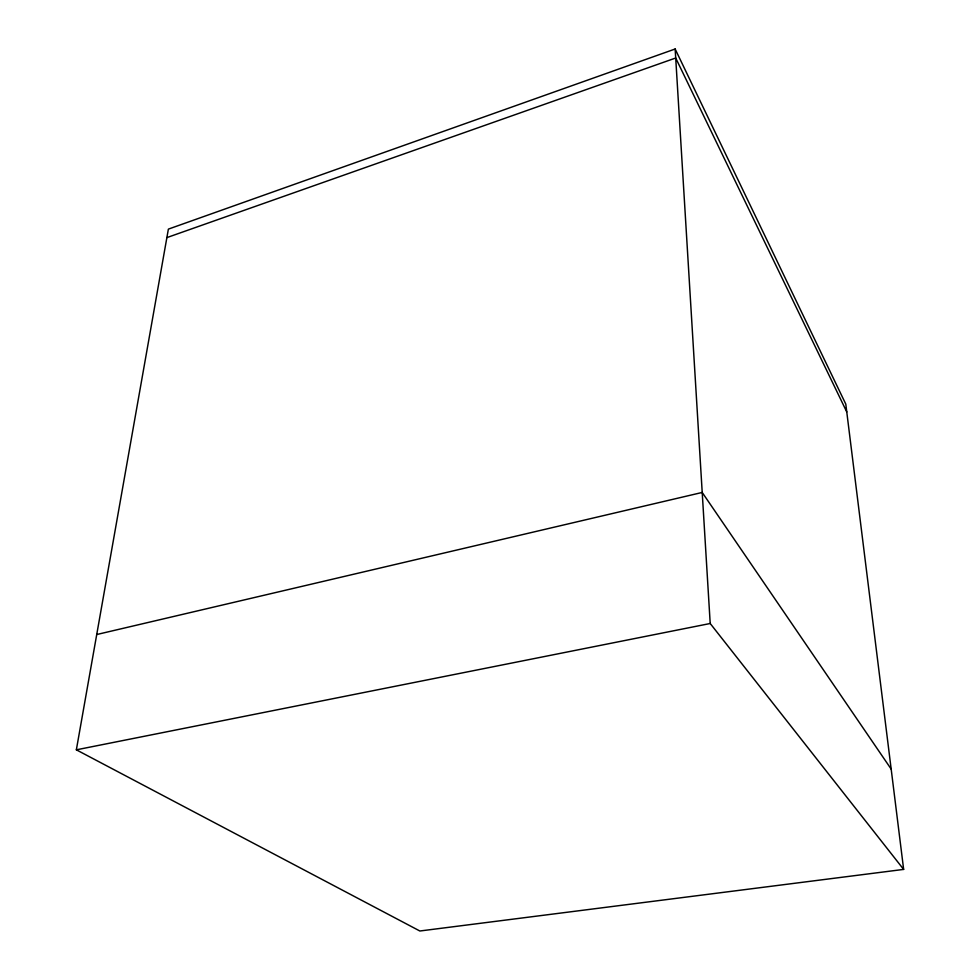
<?xml version="1.0" encoding="UTF-8"?>
<svg xmlns="http://www.w3.org/2000/svg" width="980" height="980" viewBox="0 0 980 980"><rect width="100%" height="100%" fill="white"/><g stroke="black" fill="none" stroke-linecap="round" stroke-linejoin="round"><path stroke-width="1.47" d="M76.354 749.823L168.376 229.124L675.147 49L845.789 404.115L903.646 869.407L419.857 931L76.354 749.823L710.206 623.501L903.646 869.407M166.882 237.601L675.71 58.004L675.147 49M96.738 634.526L702.207 492.45L891.163 769.08M846.769 411.943L675.71 58.004L710.206 623.501"/></g></svg>
